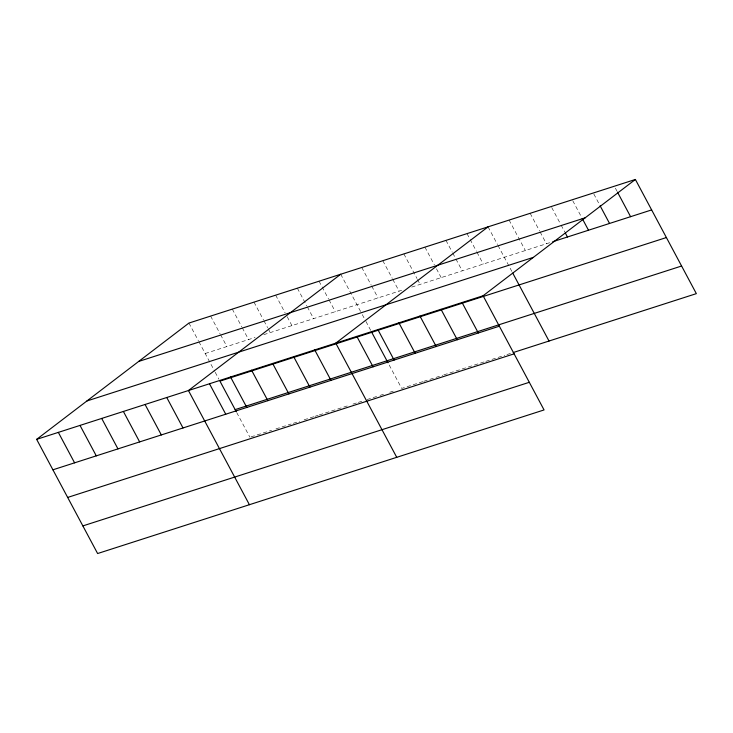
<?xml version="1.0" encoding="UTF-8"?>
<svg xmlns="http://www.w3.org/2000/svg" width="733" height="733" viewBox="0 0 733 733"><rect width="100%" height="100%" fill="white"/><g stroke="black" fill="none" stroke-linecap="round" stroke-linejoin="round"><path stroke-width="0.55" stroke-dasharray="3.67 2.75" d="M205.194 353.517L255.075 337.473M263.743 334.679L402.234 290.131M411.708 287.089L550.62 242.403M250.988 436.895L271.586 430.271M275.929 428.878L291.102 423.995M293.273 423.298L299.779 421.2M304.113 419.807L313.871 416.674M314.961 416.317L318.214 415.272M319.295 414.924L348.569 405.514M352.903 404.112L357.246 402.719M358.327 402.371L362.661 400.978M367.004 399.577L377.843 396.095M380.015 395.399L385.43 393.648M389.773 392.256L394.107 390.863M422.739 381.655L401.693 388.417L387.995 362.762M423.793 381.316L442.741 375.223M443.786 374.884L484.834 361.681M485.887 361.342L504.826 355.248M506.934 354.57L511.139 353.214M615.381 188.198L616.957 191.139M593.812 193.988L599.585 204.791M572.766 200.75L581.681 217.454M551.72 207.521L560.635 224.225M561.157 225.205L564.831 232.077M530.151 213.312L539.589 230.996M540.111 231.976L546.406 243.759M509.105 220.083L525.359 250.53M488.059 226.854L497.496 244.529M498.019 245.509L512.22 272.099M467.013 233.625L469.633 238.537M470.155 239.517L476.45 251.3M476.972 252.28L483.267 264.072M445.966 240.387L452.252 252.179M452.783 253.16L455.404 258.071M455.926 259.051L462.221 270.844M424.92 247.158L434.357 264.842M436.456 268.773L441.174 277.605M403.874 253.93L416.985 278.485M417.508 279.465L420.128 284.377M382.818 260.701L392.265 278.384M392.787 279.365L399.082 291.148M361.772 267.472L371.219 285.146M371.741 286.136L378.036 297.919M340.726 274.243L361.726 313.568M362.258 314.558L365.419 320.477M365.941 321.466L370.687 330.345M319.047 281.215L328.485 298.899M329.007 299.879L335.302 311.662M297.36 288.188L306.797 305.872M307.329 306.852L313.623 318.635M275.672 295.161L285.119 312.844M287.217 316.775L291.936 325.617M253.994 302.143L263.431 319.817M263.953 320.807L267.627 327.678M268.15 328.659L270.248 332.59M232.306 309.115L241.743 326.799M242.275 327.779L248.569 339.562M210.618 316.088L220.065 333.772M220.587 334.752L226.882 346.535M188.94 323.061L198.377 340.744M198.9 341.725L214.677 371.274M215.209 372.263L218.892 379.172M236.732 412.578L249.907 437.244"/><path stroke-width="1.1" d="M36.65 439.36L483.093 295.756L544.06 409.939L97.617 553.534L36.65 439.36L188.94 323.061L635.383 179.466L696.35 293.64L513.247 352.536M340.726 274.243L188.445 390.533L249.412 504.716M488.059 226.854L335.769 343.145L396.736 457.328M483.093 295.756L635.383 179.466M138.684 361.442L585.126 217.838M552.719 241.734L651.637 209.913M86.906 400.978L533.349 257.375M666.398 237.547L219.946 381.142L236.209 411.589M235.156 409.619L681.598 266.015M52.904 469.807L499.356 326.203M67.665 497.441L514.108 353.837M82.866 525.909L529.308 382.305M617.479 192.128L630.591 216.684M600.107 205.771L609.544 223.455M582.204 218.434L588.498 230.217M565.354 233.057L567.452 236.988M512.743 273.088L549.026 341.028M462.047 302.527L478.31 332.974M441 309.289L457.264 339.745M419.954 316.06L436.217 346.517M398.908 322.832L415.162 353.279M377.861 329.603L394.116 360.05M371.741 332.324L387.995 362.762M356.815 336.374L373.07 366.821M314.723 349.916L330.977 380.363M293.676 356.687L309.931 387.134M272.63 363.449L288.884 393.905M251.584 370.22L267.838 400.667M230.538 376.991L246.792 407.438M209.491 383.762L225.746 414.209M166.757 397.506L183.012 427.953M145.07 404.479L161.333 434.935M123.391 411.46L139.646 441.907M101.704 418.433L117.958 448.88M80.016 425.406L96.28 455.853M58.338 432.378L74.592 462.835"/></g></svg>
